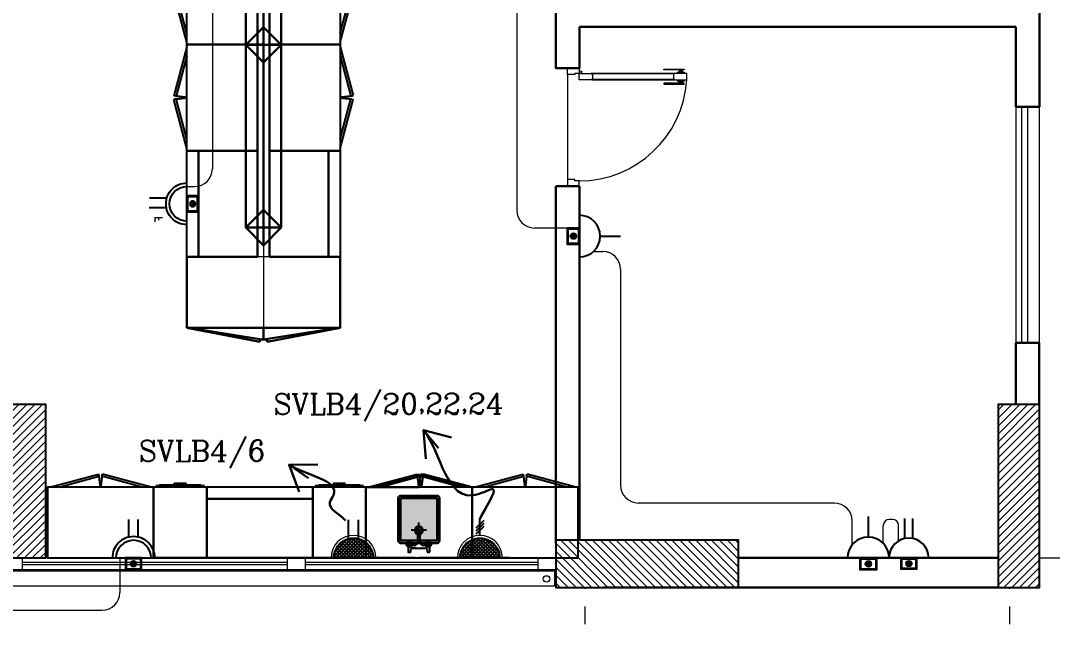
# Model space of a CAD drawing. Extents: x 1315 to 1416, y 473 to 837.
# Drawn here: x 1373.7 to 1382.45, y 577.96 to 583.15 of the extents above; entities that cross this region are included whole.
import ezdxf

# ---------------------------------------------------------------- set-up
doc = ezdxf.new("R2010")
doc.units = 0
doc.header["$MEASUREMENT"] = 0
for name, pattern in [('ACAD_ISO02W100', [15, 12, -3]), ('CENTERX2', [4, 2.5, -0.5, 0.5, -0.5]), ('DASHED', [19.05, 12.7, -6.35]), ('DASHED2', [0.375, 0.25, -0.125])]:
    doc.linetypes.add(name, pattern=pattern)
doc.layers.get('0').update_dxf_attribs({"color": 252, "linetype": 'CONTINUOUS', "lineweight": 30})
for name, color, linetype in [('-FUR', 252, 'CONTINUOUS'), ('E-SOCKETS', 6, 'CONTINUOUS'), ('POWER', 1, 'CONTINUOUS'), ('SAN', 252, 'CONTINUOUS'), ('WIRING', 4, 'CONTINUOUS')]:
    doc.layers.add(name, color=color, linetype=linetype)
for name, color, linetype, lineweight in [('axis', 252, 'CENTERX2', 5), ('Column', 252, 'CONTINUOUS', 25), ('DOOR', 252, 'CONTINUOUS', 9), ('elev', 252, 'CONTINUOUS', 9), ('Elevation', 252, 'CONTINUOUS', 18), ('hatch', 252, 'CONTINUOUS', 9), ('R-SWTS-DET1', 252, 'CONTINUOUS', 5), ('Socket', 3, 'CONTINUOUS', 15), ('Wall', 252, 'CONTINUOUS', 30), ('WINDOW', 252, 'CONTINUOUS', 5), ('WIRRING', 3, 'CONTINUOUS', 5)]:
    doc.layers.add(name, color=color, linetype=linetype, lineweight=lineweight)
doc.styles.add('ARIAL', font='arial.ttf')
doc.styles.add('E80', font='romanc.shx')
doc.dimstyles.new('DIM-100-IN', dxfattribs={"dimtxt": 0.22, "dimasz": 0.1, "dimexe": 0.15, "dimexo": 0.15, "dimgap": 0, "dimtad": 0, "dimrnd": 0.05, "dimzin": 1, "dimdsep": 46, "dimtxsty": 'ARIAL', "dimblk": 'DOT', "dimcen": 0.2, "dimclrd": 256, "dimclre": 256, "dimclrt": 23, "dimadec": 0, "dimazin": 0, "dimtfac": 1, "dimtmove": 2, "dimatfit": 2, "dimldrblk": 'OPEN90', "dimfxl": 0.15, "dimfxlon": 1, "dimtolj": 1, "dimtzin": 0, "dimlwe": -1, "dimarcsym": 0})
pattern_1 = [(45, (1560.84348, 264.27996), (-0.0336759605, 0.0336759605), [])]

# ---------------------------------------------------------------- blocks, each defined once
blk = doc.blocks.new('d8')
at = {"layer": 'DOOR'}
for p, q in [((32.1195, -112.7481), (32.1195, -112.0482)), ((32.1245, -112.0482), (32.1245, -112.7481)), ((32.1711, -112.0482), (32.1711, -112.7481)), ((32.1761, -112.7481), (32.1761, -112.0482)), ((32.1311, -112.9536), (33.02, -112.9536))]:
    blk.add_line(p, q, dxfattribs=at)
for points in [[(32.0916, -112.1372), (32.0836, -112.1372), (32.0836, -111.9649), (32.0916, -111.9649)], [(32.1245, -112.0426), (32.1245, -112.0537), (32.1711, -112.0537), (32.1711, -112.0426), (32.1756, -112.0426), (32.1756, -111.9426), (32.1756, -111.9426), (32.12, -111.9426), (32.12, -112.0426)], [(32.2039, -112.1372), (32.212, -112.1372), (32.212, -111.9649), (32.2039, -111.9649)], [(32.1033, -111.9827), (32.0969, -111.9827), (32.0969, -112.0029), (32.1033, -112.0029)], [(32.1922, -111.9827), (32.1987, -111.9827), (32.1987, -112.0029), (32.1922, -112.0029)], [(32.1245, -112.7536), (32.1245, -112.7425), (32.1711, -112.7425), (32.1711, -112.7536), (32.1756, -112.7536), (32.1756, -112.8536), (32.1756, -112.8536), (32.12, -112.8536), (32.12, -112.7536)], [(32.0756, -112.9536), (32.0756, -112.8536), (32.12, -112.8536), (32.12, -112.8915), (32.1311, -112.8915), (32.1311, -112.9536)], [(33.0756, -112.9536), (33.0756, -112.8536), (33.031, -112.8536), (33.031, -112.8915), (33.0199, -112.8915), (33.02, -112.9536)]]:
    blk.add_lwpolyline(points, close=True, dxfattribs=at)
for points in [[(32.12, -112.0204), (32.1089, -112.0204), (32.1089, -111.9649), (32.12, -111.9649)], [(32.1756, -112.0204), (32.1867, -112.0204), (32.1867, -111.9649), (32.1756, -111.9649)], [(32.1089, -112.01), (32.1033, -112.01), (32.1033, -111.9755), (32.1089, -111.9755)], [(32.1867, -112.01), (32.1922, -112.01), (32.1922, -111.9755), (32.1867, -111.9755)]]:
    blk.add_lwpolyline(points, dxfattribs=at)
for points in [[(32.0916, -111.983, -1), (32.0969, -111.983), (32.0969, -111.983), (32.0969, -112.0026), (32.0969, -112.0026, -1), (32.0916, -112.0026), (32.0916, -112.0026)], [(32.1245, -112.0532), (32.1245, -112.0532, -1), (32.1245, -112.0432)], [(32.1711, -112.0532), (32.1711, -112.0532, 1), (32.1711, -112.0432)], [(32.2039, -111.983, 1), (32.1987, -111.983), (32.1987, -111.983), (32.1987, -112.0026), (32.1987, -112.0026, 1), (32.2039, -112.0026), (32.2039, -112.0026)], [(32.1245, -112.7431), (32.1245, -112.7431, 1), (32.1245, -112.7531)], [(32.1711, -112.7431), (32.1711, -112.7431, -1), (32.1711, -112.7531)]]:
    blk.add_lwpolyline(points, format="xyb", close=True, dxfattribs=at)
blk.add_circle((32.1089, -112.8425), 0.0111, dxfattribs=at)
blk.add_arc((32.1182, -112.8536), 0.9128, 360, 86.39768, dxfattribs=at)
blk = doc.blocks.new('A$C11ED6BD5')
at = {"layer": 'axis', "color": 0, "ltscale": 0.3}
for p, q in [((0, 0.25), (3.2217, 0.25)), ((-3.85, -2.4111), (-3.85, 0)), ((-0.25, -2.4111), (-0.25, 0))]:
    blk.add_line(p, q, dxfattribs=at)
blk = doc.blocks.new('5')
at = {"layer": '-FUR', "linetype": 'ACAD_ISO02W100'}
for p, q in [((41999.7885, -66320.4478), (42000.6885, -66320.4478)), ((41999.8085, -66321.0478), (42000.2221, -66321.1587)), ((41999.8858, -66321.0478), (42000.2273, -66321.1393)), ((42000.5913, -66321.0478), (42000.2498, -66321.1393)), ((42000.6685, -66321.0478), (42000.255, -66321.1587)), ((42000.2273, -66321.1393), (42000.2221, -66321.1587)), ((42000.2498, -66321.1393), (42000.255, -66321.1587))]:
    blk.add_line(p, q, dxfattribs=at)
at = {"layer": '-FUR'}
blk.add_lwpolyline([(41999.7885, -66320.4478), (42000.6885, -66320.4478), (42000.6885, -66321.0478), (41999.7885, -66321.0478)], close=True, dxfattribs=at)
at = {"layer": '-FUR', "linetype": 'ACAD_ISO02W100'}
for centre, start, end in [((42001.7538, -66321.2808), 171.26112, 174.70691), ((41998.7233, -66321.2808), 5.29309, 8.73888)]:
    blk.add_arc(centre, 1.5331, start, end, dxfattribs=at)
blk = doc.blocks.new('ba7es')
at = {"layer": '-FUR', "linetype": 'ACAD_ISO02W100'}
blk.add_line((1323.8895, 576.6578), (1322.9895, 576.6578), dxfattribs=at)
for p, q in [((1323.8895, 577.2578), (1322.9895, 577.2578)), ((1322.9895, 577.2578), (1322.9895, 576.6578)), ((1323.8895, 576.6578), (1323.8895, 577.2578)), ((1322.9895, 576.6578), (1322.9895, 576.7578)), ((1322.9895, 576.7578), (1323.8895, 576.7578))]:
    blk.add_line(p, q)
blk = doc.blocks.new('3')
at = {"layer": '-FUR', "linetype": 'ACAD_ISO02W100'}
blk.add_line((41990.0194, -66320.4802), (41990.4694, -66320.4802), dxfattribs=at)
at = {"layer": '-FUR'}
for p, q in [((41990.0394, -66321.0902), (41990.4494, -66321.0902)), ((41990.0694, -66321.0952), (41990.4194, -66321.0952))]:
    blk.add_line(p, q, dxfattribs=at)
blk.add_lwpolyline([(41990.0194, -66321.0802), (41990.4694, -66321.0802), (41990.4694, -66320.4802), (41990.0194, -66320.4802)], close=True, dxfattribs=at)
at = {"layer": '-FUR', "color": 1}
blk.add_lwpolyline([(41990.1944, -66321.1102), (41990.2944, -66321.1102), (41990.2944, -66321.1002), (41990.1944, -66321.1002)], close=True, dxfattribs=at)
blk = doc.blocks.new('YY5Y5')
at = {"layer": 'SAN', "color": 1}
for p, q in [((435.73, 542.41), (434.2, 542.41)), ((435.73, 540.55), (435.73, 542.41)), ((447.16, 542.41), (447.16, 540.55)), ((448.69, 542.41), (447.16, 542.41)), ((434.16, 537.56), (433.7, 538.02)), ((434.16, 536.15), (433.7, 535.69)), ((433.83, 542.04), (433.83, 538.56)), ((435.58, 537.56), (436.04, 538.02)), ((435.58, 536.15), (436.04, 535.69)), ((436.72, 537.65), (438.25, 537.65)), ((446.18, 539.55), (436.73, 539.55)), ((440.5, 535.4), (440.5, 528.74)), ((442.4, 528.74), (442.4, 535.4)), ((443.04, 539.55), (446.16, 539.55)), ((444.65, 537.65), (446.18, 537.65)), ((447.32, 537.56), (446.86, 538.02)), ((447.32, 536.15), (446.86, 535.69)), ((448.74, 537.56), (449.2, 538.02)), ((448.74, 536.15), (449.2, 535.69)), ((449.07, 538.56), (449.07, 542.04)), ((440.87, 528.36), (442.03, 528.36))]:
    blk.add_line(p, q, dxfattribs=at)
at = {"layer": 'SAN', "color": 1, "linetype": 'Continuous'}
blk.add_line((439.23, 539.55), (439.86, 539.55), dxfattribs=at)
at = {"layer": 'SAN', "color": 2, "linetype": 'DASHED'}
for points in [[(441.45, 532.42), (441.45, 521.63)], [(436.06, 527.03), (446.84, 527.03)]]:
    blk.add_lwpolyline(points, dxfattribs=at)
at = {"layer": 'SAN', "color": 1}
for centre, radius in [((434.87, 536.85), 2), ((434.87, 536.85), 1), ((434.87, 536.85), 0.8), ((448.03, 536.85), 2), ((448.03, 536.85), 1), ((448.03, 536.85), 0.8)]:
    blk.add_circle(centre, radius, dxfattribs=at)
for centre, radius, start, end in [((434.2, 542.04), 0.375, 90, 180), ((448.69, 542.04), 0.375, 0, 90), ((436.73, 540.55), 1, 180, 270), ((438.25, 535.4), 2.25, 0, 90), ((444.65, 535.4), 2.25, 90, 180), ((446.16, 540.55), 1, 270, 0), ((441.45, 527.03), 2.86, 109.43194, 70.56806), ((441.45, 527.03), 2.08, 117.27647, 62.72353), ((440.87, 528.74), 0.375, 180, 270), ((442.03, 528.74), 0.375, 270, 360)]:
    blk.add_arc(centre, radius, start, end, dxfattribs=at)
blk = doc.blocks.new('fd')
at = {"layer": '-FUR'}
h = blk.add_hatch(color=254, dxfattribs=at)
h.paths.add_polyline_path([(1322.6636, 576.6994), (1322.3536, 576.6994), (1322.3536, 577.0594), (1322.6636, 577.0594)], flags=16)
edge = h.paths.add_edge_path()
edge.add_line((1322.6636, 576.6794), (1322.3536, 576.6794))
edge.add_arc((1322.3536, 576.6994), 0.02, 180, 270, ccw=False)
edge.add_line((1322.3336, 576.6994), (1322.3336, 577.0594))
edge.add_arc((1322.3536, 577.0594), 0.02, 90, 180, ccw=False)
edge.add_line((1322.3536, 577.0794), (1322.6636, 577.0794))
edge.add_arc((1322.6636, 577.0594), 0.02, 0, 90, ccw=False)
edge.add_line((1322.6836, 577.0594), (1322.6836, 576.6994))
edge.add_arc((1322.6636, 576.6994), 0.02, -90, 0, ccw=False)
blk.add_hatch(color=253, dxfattribs=at).paths.add_polyline_path([(1322.6636, 577.0594), (1322.6636, 576.6994), (1322.3536, 576.6994), (1322.3536, 577.0594)])
h = blk.add_hatch(color=251, dxfattribs=at)
h.paths.add_polyline_path([(1322.6337, 577.0294), (1322.6636, 577.0594), (1322.6636, 576.6994), (1322.6336, 576.7294)])
h.paths.add_polyline_path([(1322.6336, 576.7294), (1322.6636, 576.6994), (1322.3536, 576.6994), (1322.3836, 576.7294)])
h = blk.add_hatch(color=252, dxfattribs=at)
h.paths.add_polyline_path([(1322.3836, 577.0294), (1322.3536, 577.0594), (1322.6636, 577.0594), (1322.6337, 577.0294)])
h.paths.add_polyline_path([(1322.3836, 576.7294), (1322.3536, 576.6994), (1322.3536, 577.0594), (1322.3836, 577.0294)])
for p, q in [((1322.4784, 577.2056), (1322.0597, 577.2056)), ((1322.4784, 577.2056), (1322.9597, 577.2056)), ((1322.0597, 576.6056), (1322.5097, 576.6056)), ((1322.9597, 576.6056), (1322.5097, 576.6056))]:
    blk.add_line(p, q, dxfattribs=at)
at = {"layer": '-FUR', "linetype": 'ACAD_ISO02W100'}
for p, q in [((1322.0597, 577.2056), (1322.5097, 577.2056)), ((1322.9597, 577.2056), (1322.5097, 577.2056)), ((1322.0997, 576.6056), (1322.5133, 576.4948)), ((1322.177, 576.6056), (1322.5185, 576.5141)), ((1322.8824, 576.6056), (1322.541, 576.5141)), ((1322.9597, 576.6056), (1322.5462, 576.4948)), ((1322.5185, 576.5141), (1322.5133, 576.4948)), ((1322.541, 576.5141), (1322.5462, 576.4948))]:
    blk.add_line(p, q, dxfattribs=at)
for centre, start, end in [((1324.045, 576.3727), 171.26112, 174.70691), ((1321.0144, 576.3727), 5.29309, 8.73888)]:
    blk.add_arc(centre, 1.5331, start, end, dxfattribs=at)
for p, q in [((1322.0597, 577.2056), (1322.0597, 576.6056)), ((1322.9597, 577.2056), (1322.9597, 576.6056))]:
    blk.add_line(p, q)
blk.add_lwpolyline([(1322.6636, 576.6794), (1322.3536, 576.6794, -0.414214), (1322.3336, 576.6994), (1322.3336, 577.0594, -0.414214), (1322.3536, 577.0794), (1322.6636, 577.0794, -0.414214), (1322.6836, 577.0594), (1322.6836, 576.6994, -0.414214)], format="xyb", close=True)
blk.add_lwpolyline([(1322.6636, 576.6794), (1322.3536, 576.6794, -0.414214), (1322.3336, 576.6994), (1322.3336, 577.0594, -0.414214), (1322.3536, 577.0794), (1322.6636, 577.0794, -0.414214), (1322.6836, 577.0594), (1322.6836, 576.6994, -0.414214)], format="xyb", close=True)
blk.add_lwpolyline([(1322.6636, 576.6994), (1322.3536, 576.6994), (1322.3536, 577.0594), (1322.6636, 577.0594)], close=True)
at = {"extrusion": (0, 0, -1), "xscale": 0.0121000000000322, "yscale": 0.0121000000000322, "zscale": -0.0121}
blk.add_blockref('YY5Y5', (-1327.8502, 570.5947), dxfattribs=at)
blk = doc.blocks.new('juy')
blk.add_line((1322.9597, 577.2056), (1322.9597, 576.6056))
blk.add_blockref('fd', (0, 0))
blk = doc.blocks.new('LAB 2')
h = blk.add_hatch(color=251)
h.set_gradient(color1=(255, 191, 127), color2=(255, 181, 107), one_color=1, tint=0.71)
h.paths.add_polyline_path([(1000.0421, 445.0029), (999.7321, 445.0029), (999.7321, 444.6429), (1000.0421, 444.6429)], flags=0)
edge = h.paths.add_edge_path(flags=17)
edge.add_line((1000.0421, 445.0229), (999.7321, 445.0229))
edge.add_arc((999.7321, 445.0029), 0.02, 90, 180)
edge.add_line((999.7121, 445.0029), (999.7121, 444.6429))
edge.add_arc((999.7321, 444.6429), 0.02, 180, 270)
edge.add_line((999.7321, 444.6229), (1000.0421, 444.6229))
edge.add_arc((1000.0421, 444.6429), 0.02, 270, 360)
edge.add_line((1000.0621, 444.6429), (1000.0621, 445.0029))
edge.add_arc((1000.0421, 445.0029), 0.02, 360, 450)
edge = h.paths.add_edge_path(flags=0)
edge.add_line((999.8756, 444.7099), (999.8756, 444.6293))
edge = h.paths.add_edge_path(flags=0)
edge.add_line((999.8987, 444.6293), (999.8987, 444.7099))
edge = h.paths.add_edge_path(flags=0)
edge.add_line((999.8871, 444.6653), (999.8871, 444.7959))
edge = h.paths.add_edge_path(flags=0)
edge.add_line((999.9524, 444.7306), (999.8219, 444.7306))
edge = h.paths.add_edge_path(flags=0)
edge.add_arc((999.8871, 444.7306), 0.0346, -70.56806, 250.56806, ccw=False)
edge = h.paths.add_edge_path(flags=0)
edge.add_arc((999.8871, 444.7306), 0.0251, -62.72353, 242.72353, ccw=False)
edge = h.paths.add_edge_path(flags=0)
edge.add_arc((999.8802, 444.7099), 0.00454, 90, 180, ccw=False)
edge = h.paths.add_edge_path(flags=0)
edge.add_arc((999.8941, 444.7099), 0.00454, 0, 90, ccw=False)
edge = h.paths.add_edge_path(flags=0)
edge.add_line((999.8941, 444.7145), (999.8802, 444.7145))
edge = h.paths.add_edge_path(flags=16)
edge.add_arc((999.8075, 444.6117), 0.0121, 0, 360, ccw=False)
edge = h.paths.add_edge_path(flags=16)
edge.add_line((999.9582, 444.6203), (999.9527, 444.6258))
edge = h.paths.add_edge_path(flags=16)
edge.add_line((999.9753, 444.6203), (999.9809, 444.6258))
edge = h.paths.add_edge_path(flags=16)
edge.add_line((999.799, 444.6203), (999.7934, 444.6258))
edge = h.paths.add_edge_path(flags=16)
edge.add_line((999.8161, 444.6203), (999.8216, 444.6258))
h = blk.add_hatch(color=251)
h.set_gradient(color1=(255, 191, 127), color2=(255, 181, 107), one_color=1, tint=0.71)
edge = h.paths.add_edge_path(flags=17)
edge.add_line((1000.0421, 445.0229), (999.7321, 445.0229))
edge.add_arc((999.7321, 445.0029), 0.02, 90, 180)
edge.add_line((999.7121, 445.0029), (999.7121, 444.6429))
edge.add_arc((999.7321, 444.6429), 0.02, 180, 270)
edge.add_line((999.7321, 444.6229), (1000.0421, 444.6229))
edge.add_arc((1000.0421, 444.6429), 0.02, 270, 360)
edge.add_line((1000.0621, 444.6429), (1000.0621, 445.0029))
edge.add_arc((1000.0421, 445.0029), 0.02, 360, 450)
h.paths.add_polyline_path([(1000.0421, 445.0029), (999.7321, 445.0029), (999.7321, 444.6429), (1000.0421, 444.6429)], flags=0)
edge = h.paths.add_edge_path(flags=0)
edge.add_line((999.8756, 444.7099), (999.8756, 444.6293))
edge = h.paths.add_edge_path(flags=0)
edge.add_line((999.8987, 444.6293), (999.8987, 444.7099))
edge = h.paths.add_edge_path(flags=0)
edge.add_line((999.8871, 444.6653), (999.8871, 444.7959))
edge = h.paths.add_edge_path(flags=0)
edge.add_line((999.9524, 444.7306), (999.8219, 444.7306))
edge = h.paths.add_edge_path(flags=0)
edge.add_arc((999.8871, 444.7306), 0.0346, -70.56806, 250.56806, ccw=False)
edge = h.paths.add_edge_path(flags=0)
edge.add_arc((999.8871, 444.7306), 0.0251, -62.72353, 242.72353, ccw=False)
edge = h.paths.add_edge_path(flags=0)
edge.add_arc((999.8802, 444.7099), 0.00454, 90, 180, ccw=False)
edge = h.paths.add_edge_path(flags=0)
edge.add_arc((999.8941, 444.7099), 0.00454, 0, 90, ccw=False)
edge = h.paths.add_edge_path(flags=0)
edge.add_line((999.8941, 444.7145), (999.8802, 444.7145))
edge = h.paths.add_edge_path(flags=16)
edge.add_arc((999.8075, 444.6117), 0.0121, 0, 360, ccw=False)
edge = h.paths.add_edge_path(flags=16)
edge.add_line((999.9582, 444.6203), (999.9527, 444.6258))
edge = h.paths.add_edge_path(flags=16)
edge.add_line((999.9753, 444.6203), (999.9809, 444.6258))
edge = h.paths.add_edge_path(flags=16)
edge.add_line((999.799, 444.6203), (999.7934, 444.6258))
edge = h.paths.add_edge_path(flags=16)
edge.add_line((999.8161, 444.6203), (999.8216, 444.6258))
h = blk.add_hatch(color=251)
h.set_gradient(color1=(255, 191, 127), color2=(255, 181, 107), one_color=1, tint=0.71)
edge = h.paths.add_edge_path(flags=16)
edge.add_line((1000.0421, 445.0229), (999.7321, 445.0229))
edge.add_arc((999.7321, 445.0029), 0.02, 90, 180)
edge.add_line((999.7121, 445.0029), (999.7121, 444.6429))
edge.add_arc((999.7321, 444.6429), 0.02, 180, 270)
edge.add_line((999.7321, 444.6229), (1000.0421, 444.6229))
edge.add_arc((1000.0421, 444.6429), 0.02, 270, 360)
edge.add_line((1000.0621, 444.6429), (1000.0621, 445.0029))
edge.add_arc((1000.0421, 445.0029), 0.02, 360, 450)
edge = h.paths.add_edge_path()
edge.add_arc((999.8075, 444.6117), 0.0242, 0, 360, ccw=False)
edge = h.paths.add_edge_path(flags=16)
edge.add_arc((999.8075, 444.6117), 0.0121, 0, 360, ccw=False)
edge = h.paths.add_edge_path(flags=16)
edge.add_arc((999.8075, 444.6117), 0.00968, 0, 360, ccw=False)
edge = h.paths.add_edge_path(flags=16)
edge.add_line((999.799, 444.6203), (999.7934, 444.6258))
edge = h.paths.add_edge_path(flags=16)
edge.add_line((999.799, 444.6032), (999.7934, 444.5976))
edge = h.paths.add_edge_path(flags=16)
edge.add_line((999.8161, 444.6203), (999.8216, 444.6258))
edge = h.paths.add_edge_path(flags=16)
edge.add_line((999.8161, 444.6032), (999.8216, 444.5976))
h = blk.add_hatch(color=251)
h.set_gradient(color1=(255, 191, 127), color2=(255, 181, 107), one_color=1, tint=0.71)
edge = h.paths.add_edge_path(flags=16)
edge.add_line((1000.0421, 445.0229), (999.7321, 445.0229))
edge.add_arc((999.7321, 445.0029), 0.02, 90, 180)
edge.add_line((999.7121, 445.0029), (999.7121, 444.6429))
edge.add_arc((999.7321, 444.6429), 0.02, 180, 270)
edge.add_line((999.7321, 444.6229), (1000.0421, 444.6229))
edge.add_arc((1000.0421, 444.6429), 0.02, 270, 360)
edge.add_line((1000.0621, 444.6429), (1000.0621, 445.0029))
edge.add_arc((1000.0421, 445.0029), 0.02, 360, 450)
edge = h.paths.add_edge_path()
edge.add_arc((999.9668, 444.6117), 0.0242, 0, 360, ccw=False)
edge = h.paths.add_edge_path(flags=16)
edge.add_arc((999.9668, 444.6117), 0.0121, 0, 360, ccw=False)
edge = h.paths.add_edge_path(flags=16)
edge.add_arc((999.9668, 444.6117), 0.00968, 0, 360, ccw=False)
edge = h.paths.add_edge_path(flags=16)
edge.add_line((999.9582, 444.6203), (999.9527, 444.6258))
edge = h.paths.add_edge_path(flags=16)
edge.add_line((999.9582, 444.6032), (999.9527, 444.5976))
edge = h.paths.add_edge_path(flags=16)
edge.add_line((999.9753, 444.6203), (999.9809, 444.6258))
edge = h.paths.add_edge_path(flags=16)
edge.add_line((999.9753, 444.6032), (999.9809, 444.5976))
h = blk.add_hatch(color=251)
h.set_gradient(color1=(255, 191, 127), color2=(255, 181, 107), one_color=1, tint=0.71)
edge = h.paths.add_edge_path(flags=16)
edge.add_line((1000.0421, 445.0229), (999.7321, 445.0229))
edge.add_arc((999.7321, 445.0029), 0.02, 90, 180)
edge.add_line((999.7121, 445.0029), (999.7121, 444.6429))
edge.add_arc((999.7321, 444.6429), 0.02, 180, 270)
edge.add_line((999.7321, 444.6229), (1000.0421, 444.6229))
edge.add_arc((1000.0421, 444.6429), 0.02, 270, 360)
edge.add_line((1000.0621, 444.6429), (1000.0621, 445.0029))
edge.add_arc((1000.0421, 445.0029), 0.02, 360, 450)
edge = h.paths.add_edge_path(flags=0)
edge.add_line((999.8756, 444.7099), (999.8756, 444.6293))
edge = h.paths.add_edge_path()
edge.add_arc((999.8484, 444.6293), 0.0272, 270, 360, ccw=False)
h = blk.add_hatch(color=251)
h.set_gradient(color1=(255, 191, 127), color2=(255, 181, 107), one_color=1, tint=0.71)
edge = h.paths.add_edge_path(flags=16)
edge.add_line((1000.0421, 445.0229), (999.7321, 445.0229))
edge.add_arc((999.7321, 445.0029), 0.02, 90, 180)
edge.add_line((999.7121, 445.0029), (999.7121, 444.6429))
edge.add_arc((999.7321, 444.6429), 0.02, 180, 270)
edge.add_line((999.7321, 444.6229), (1000.0421, 444.6229))
edge.add_arc((1000.0421, 444.6429), 0.02, 270, 360)
edge.add_line((1000.0621, 444.6429), (1000.0621, 445.0029))
edge.add_arc((1000.0421, 445.0029), 0.02, 360, 450)
edge = h.paths.add_edge_path(flags=0)
edge.add_line((999.8987, 444.6293), (999.8987, 444.7099))
edge = h.paths.add_edge_path()
edge.add_arc((999.9259, 444.6293), 0.0272, 180, 270, ccw=False)
h = blk.add_hatch(color=251)
h.set_gradient(color1=(255, 191, 127), color2=(255, 181, 107), one_color=1, tint=0.71)
edge = h.paths.add_edge_path(flags=16)
edge.add_line((1000.0421, 445.0229), (999.7321, 445.0229))
edge.add_arc((999.7321, 445.0029), 0.02, 90, 180)
edge.add_line((999.7121, 445.0029), (999.7121, 444.6429))
edge.add_arc((999.7321, 444.6429), 0.02, 180, 270)
edge.add_line((999.7321, 444.6229), (1000.0421, 444.6229))
edge.add_arc((1000.0421, 444.6429), 0.02, 270, 360)
edge.add_line((1000.0621, 444.6429), (1000.0621, 445.0029))
edge.add_arc((1000.0421, 445.0029), 0.02, 360, 450)
h.paths.add_polyline_path([(1000.0421, 445.0029), (999.7321, 445.0029), (999.7321, 444.6429), (1000.0421, 444.6429)], flags=0)
edge = h.paths.add_edge_path(flags=17)
edge.add_line((1000.0421, 445.0229), (999.7321, 445.0229))
edge.add_arc((999.7321, 445.0029), 0.02, 90, 180)
edge.add_line((999.7121, 445.0029), (999.7121, 444.6429))
edge.add_arc((999.7321, 444.6429), 0.02, 180, 270)
edge.add_line((999.7321, 444.6229), (1000.0421, 444.6229))
edge.add_arc((1000.0421, 444.6429), 0.02, 270, 360)
edge.add_line((1000.0621, 444.6429), (1000.0621, 445.0029))
edge.add_arc((1000.0421, 445.0029), 0.02, 360, 450)
edge = h.paths.add_edge_path(flags=0)
edge.add_line((999.8756, 444.7099), (999.8756, 444.6293))
edge = h.paths.add_edge_path(flags=0)
edge.add_line((999.8987, 444.6293), (999.8987, 444.7099))
edge = h.paths.add_edge_path(flags=0)
edge.add_line((999.8871, 444.6653), (999.8871, 444.7959))
edge = h.paths.add_edge_path(flags=0)
edge.add_line((999.9524, 444.7306), (999.8219, 444.7306))
edge = h.paths.add_edge_path(flags=0)
edge.add_arc((999.8871, 444.7306), 0.0346, -70.56806, 250.56806, ccw=False)
edge = h.paths.add_edge_path(flags=0)
edge.add_arc((999.8871, 444.7306), 0.0251, -62.72353, 242.72353, ccw=False)
edge = h.paths.add_edge_path(flags=0)
edge.add_arc((999.8802, 444.7099), 0.00454, 90, 180, ccw=False)
edge = h.paths.add_edge_path(flags=0)
edge.add_arc((999.8941, 444.7099), 0.00454, 0, 90, ccw=False)
edge = h.paths.add_edge_path(flags=0)
edge.add_line((999.8941, 444.7145), (999.8802, 444.7145))
edge = h.paths.add_edge_path(flags=16)
edge.add_arc((999.9668, 444.6117), 0.0121, 0, 360, ccw=False)
edge = h.paths.add_edge_path(flags=16)
edge.add_arc((999.8075, 444.6117), 0.0121, 0, 360, ccw=False)
edge = h.paths.add_edge_path(flags=16)
edge.add_line((999.9582, 444.6203), (999.9527, 444.6258))
edge = h.paths.add_edge_path(flags=16)
edge.add_line((999.9753, 444.6203), (999.9809, 444.6258))
edge = h.paths.add_edge_path(flags=16)
edge.add_line((999.799, 444.6203), (999.7934, 444.6258))
edge = h.paths.add_edge_path(flags=16)
edge.add_line((999.8161, 444.6203), (999.8216, 444.6258))
at = {"color": 251}
for p, q in [((998.5199, 447.3952), (998.5199, 451.9968)), ((998.6199, 451.9968), (998.6199, 447.3948)), ((998.4196, 449.845), (998.4214, 448.8468)), ((998.5696, 448.995), (998.5696, 449.845)), ((998.7196, 448.845), (998.7196, 449.845)), ((998.4196, 448.845), (998.5696, 448.995)), ((998.5696, 448.845), (998.5696, 448.995)), ((998.5696, 448.995), (998.7196, 448.845)), ((998.4196, 448.845), (998.7196, 448.845)), ((998.5696, 448.695), (998.4196, 448.845)), ((998.7196, 448.845), (998.4196, 448.845)), ((998.4196, 448.845), (998.4196, 447.295)), ((998.5199, 448.8468), (998.5699, 448.8468)), ((998.5696, 448.845), (998.5696, 448.695)), ((998.5696, 448.695), (998.7196, 448.845)), ((998.5696, 448.845), (998.5696, 447.145)), ((998.7196, 447.295), (998.7196, 448.845)), ((998.5696, 447.445), (998.5696, 448.295)), ((998.4196, 447.295), (998.5696, 447.445)), ((998.5696, 447.295), (998.5696, 447.445)), ((998.5696, 447.445), (998.7196, 447.295)), ((998.4196, 447.295), (998.7196, 447.295)), ((998.5696, 447.145), (998.4196, 447.295)), ((998.7196, 447.295), (998.4196, 447.295)), ((998.5696, 447.295), (998.5696, 447.145)), ((998.5696, 447.145), (998.7196, 447.295)), ((997.9199, 446.4468), (997.9199, 447.0468)), ((999.2199, 447.0468), (999.2199, 446.4468)), ((999.2199, 446.4468), (997.9199, 446.4468)), ((997.9199, 446.4468), (998.5399, 446.3268)), ((997.9199, 446.4468), (997.9399, 446.4468)), ((997.9399, 446.4468), (998.5549, 446.3468)), ((999.2199, 446.4468), (998.5699, 446.4468)), ((998.5699, 446.4468), (998.5699, 446.3468)), ((999.1999, 446.4468), (998.5699, 446.3468)), ((999.2199, 446.4468), (998.5999, 446.3268)), ((999.2199, 446.4468), (999.1999, 446.4468)), ((998.5699, 446.3468), (998.5399, 446.3468)), ((998.5399, 446.3468), (998.5399, 446.3268)), ((998.5699, 446.3468), (998.5999, 446.3468)), ((998.5999, 446.3468), (998.5999, 446.3268))]:
    blk.add_line(p, q, dxfattribs=at)
at = {"layer": 'elev', "color": 251, "linetype": 'Continuous'}
for p, q in [((998.5699, 451.9968), (998.5699, 446.3787)), ((999.1299, 447.0468), (998.0099, 447.0468))]:
    blk.add_line(p, q, dxfattribs=at)
at = {"color": 251}
for p, rotation in [((421.2621, 1770.9363), 270), ((1575.8777, -875.9427), 90)]:
    blk.add_blockref('ba7es', p, dxfattribs=dict(at, rotation=rotation))
at = {"color": 251, "xscale": -1, "rotation": 180}
for name, p in [('juy', (-322.6215, 1021.7024)), ('ba7es', (-324.9013, 1021.7546))]:
    blk.add_blockref(name, p, dxfattribs=at)
at = {"layer": 'Wall', "color": 251, "lineweight": 20}
for name, p, rotation in [('5', (67318.9677, 42449.5353), 270), ('5', (-65321.828, -41550.9417), 90), ('5', (67318.9677, 42448.6353), 270), ('5', (-65321.828, -41551.8417), 90), ('3', (42988.1076, -65875.9834), 180), ('3', (42989.4576, -65875.9834), 180)]:
    blk.add_blockref(name, p, dxfattribs=dict(at, rotation=rotation))
at = {"layer": 'Wall', "color": 251, "lineweight": 20, "xscale": -1, "rotation": 180}
for p in [(-41003.0503, -65875.9511), (-41000.3503, -65875.9511), (-40999.4503, -65875.9511)]:
    blk.add_blockref('5', p, dxfattribs=at)
blk = doc.blocks.new('220v outlet')
at = {"layer": 'E-SOCKETS'}
blk.add_hatch(color=2, dxfattribs=at).paths.add_polyline_path([(100.561, -42.975, 1), (100.464, -42.975, 1)])
at = {"layer": 'E-SOCKETS', "color": 2}
for p, q in [((100.512, -42.52), (100.512, -42.175)), ((100.866, -42.874), (100.159, -42.874)), ((100.866, -42.874), (100.159, -42.874))]:
    blk.add_line(p, q, dxfattribs=at)
for points in [[(100.374, -42.874), (100.651, -42.874), (100.651, -43.077), (100.374, -43.077)], [(100.387, -42.887), (100.638, -42.887), (100.638, -43.063), (100.387, -43.063)]]:
    blk.add_lwpolyline(points, close=True, dxfattribs=at)
blk.add_circle((100.512, -42.975), 0.0484, dxfattribs=at)
blk.add_arc((100.512, -42.874), 0.353, 0, 180, dxfattribs=at)
blk = doc.blocks.new('DOUBLEX POWER SOCKET')
at = {"layer": 'POWER', "ltscale": 0.05}
h = blk.add_hatch(dxfattribs=at)
h.set_pattern_fill('ANSI37', color=213, scale=0.000177778, angle=-90, style=0)
h.set_pattern_definition([(135, (-134.804893, -140.661473), (0.0117851071, 0.0117851071), []), (45, (-134.804893, -140.661473), (0.0117851071, -0.0117851071), [])])
edge = h.paths.add_edge_path()
edge.add_line((112.7598, -131.9321), (112.4931, -131.9321))
edge.add_ellipse((112.6264, -131.9321), major_axis=(0.1333, 0), ratio=1, start_angle=0.00923, end_angle=180.00923, ccw=False)
at = {"color": 7}
blk.add_arc((112.6264, -131.9321), 0.1515, 0, 180, dxfattribs=at)
at = {"layer": 'POWER', "color": 6}
for p, q in [((112.5918, -131.8033), (112.5918, -131.6747)), ((112.6611, -131.8033), (112.6611, -131.6747)), ((112.8264, -131.9321), (112.4264, -131.9321))]:
    blk.add_line(p, q, dxfattribs=at)
at = {"layer": 'POWER', "color": 6, "extrusion": (0, 0, -1)}
blk.add_ellipse((112.6264, -131.9321), major_axis=(0.1333, 0), ratio=1, start_param=3.141431, end_param=6.283024, dxfattribs=at)
blk = doc.blocks.new('DOPLEX SOCKET WP')
at = {"layer": 'E-SOCKETS'}
blk.add_hatch(color=2, dxfattribs=at).paths.add_polyline_path([(48.2533, -124.2906, -1), (48.301, -124.2906, -1)])
at = {"layer": 'E-SOCKETS', "color": 2}
for p, q in [((48.2373, -124.0647), (48.2373, -123.9156)), ((48.3173, -124.0647), (48.3173, -123.9156)), ((48.0968, -124.2406), (48.4575, -124.2406)), ((48.1027, -124.2406), (48.4515, -124.2406))]:
    blk.add_line(p, q, dxfattribs=at)
for points in [[(48.3454, -124.2406), (48.2089, -124.2406), (48.2089, -124.3406), (48.3454, -124.3406)], [(48.3388, -124.2471), (48.2154, -124.2471), (48.2154, -124.3341), (48.3388, -124.3341)]]:
    blk.add_lwpolyline(points, close=True, dxfattribs=at)
blk.add_circle((48.2771, -124.2906), 0.0239, dxfattribs=at)
at = {"layer": 'E-SOCKETS', "color": 7, "linetype": 'DASHED'}
blk.add_arc((48.2771, -124.2406), 0.1804, 0, 180, dxfattribs=at)
at = {"layer": 'E-SOCKETS', "color": 2}
blk.add_arc((48.2771, -124.2406), 0.1491, 0, 180, dxfattribs=at)
blk = doc.blocks.new('INDUSTRIAL SOCKET 3PH')
at = {"layer": 'POWER', "ltscale": 0.05}
h = blk.add_hatch(dxfattribs=at)
h.set_pattern_fill('ANSI37', color=213, scale=0.00022374, style=0)
h.set_pattern_definition([(225, (63.929094, -429.509574), (-0.0148320304, 0.0148320304), []), (135, (63.929094, -429.509574), (0.0148320304, 0.0148320304), [])])
edge = h.paths.add_edge_path()
edge.add_line((52.9429, -117.9395), (52.9429, -118.2751))
edge.add_ellipse((52.9429, -118.1073), major_axis=(0, 0.1678), ratio=1, start_angle=0.00923, end_angle=180.00923, ccw=False)
at = {"color": 7}
blk.add_arc((52.9429, -118.1073), 0.1907, 90, 270, dxfattribs=at)
at = {"layer": 'POWER', "color": 6}
for p, q in [((52.9429, -117.8556), (52.9429, -118.359)), ((52.6876, -118.1383), (52.6233, -118.0719)), ((52.7131, -118.1384), (52.6488, -118.072)), ((52.7386, -118.1384), (52.6743, -118.0721)), ((52.7521, -118.1073), (52.6136, -118.107))]:
    blk.add_line(p, q, dxfattribs=at)
at = {"layer": 'POWER', "color": 6, "extrusion": (0, 0, -1)}
blk.add_ellipse((52.9429, -118.1073), major_axis=(0, 0.1678), ratio=1, start_param=3.141431, end_param=6.283024, dxfattribs=at)
blk = doc.blocks.new('_Dot')
at = {"color": 0, "linetype": 'ByBlock', "lineweight": -2}
blk.add_line((-0.5, 0), (-1, 0), dxfattribs=at)
at = {"color": 0, "linetype": 'ByBlock', "const_width": 0.5}
blk.add_lwpolyline([(-0.25, 0, 1), (0.25, 0, 1)], format="xyb", close=True, dxfattribs=at)
blk = doc.blocks.new('DOUBLEX SOCKET FLOOR MOUNTED')
at = {"layer": 'E-SOCKETS'}
blk.add_hatch(color=2, dxfattribs=at).paths.add_polyline_path([(-93.2312, -55.9052, 1), (-93.278, -55.9052, 1)])
at = {"layer": 'E-SOCKETS', "color": 2}
for p, q in [((-93.3011, -55.6865), (-93.3011, -55.5404)), ((-93.2194, -55.6838), (-93.2194, -55.5377)), ((-93.0778, -55.8562), (-93.4313, -55.8562))]:
    blk.add_line(p, q, dxfattribs=at)
for points in [[(-93.3214, -55.8562), (-93.1877, -55.8562), (-93.1877, -55.9542), (-93.3214, -55.9542)], [(-93.315, -55.8626), (-93.1941, -55.8626), (-93.1941, -55.9478), (-93.315, -55.9478)]]:
    blk.add_lwpolyline(points, close=True, dxfattribs=at)
blk.add_circle((-93.2546, -55.9052), 0.0234, dxfattribs=at)
at = {"layer": 'E-SOCKETS', "color": 7, "linetype": 'DASHED'}
blk.add_arc((-93.2546, -55.8562), 0.1767, 0, 180, dxfattribs=at)
at = {"layer": 'E-SOCKETS', "color": 2}
blk.add_arc((-93.2546, -55.8562), 0.1461, 0, 180, dxfattribs=at)
at = {"layer": 'WIRING', "color": 1, "extrusion": (5.9614e-05, -0.021173, 0.999776), "style": 'E80'}
blk.add_text('F', height=0.063, dxfattribs=at).set_placement((-93.3047, -55.3736, 1.1727))
blk = doc.blocks.new('A$C14C34A6D')
at = {"layer": 'E-SOCKETS'}
blk.add_hatch(color=2, dxfattribs=at).paths.add_polyline_path([(0.047, -0.097, 1), (-0.047, -0.097, 1)])
at = {"layer": 'E-SOCKETS', "color": 2}
for p, q in [((-0.07, 0.333), (-0.07, 0.672)), ((0.07, 0.333), (0.07, 0.672)), ((0.34, 0), (-0.34, 0)), ((0.34, 0), (-0.34, 0))]:
    blk.add_line(p, q, dxfattribs=at)
for points in [[(-0.133, 0), (0.133, 0), (0.133, -0.195), (-0.133, -0.195)], [(-0.12, -0.013), (0.12, -0.013), (0.12, -0.182), (-0.12, -0.182)]]:
    blk.add_lwpolyline(points, close=True, dxfattribs=at)
blk.add_circle((0, -0.097), 0.0465, dxfattribs=at)
blk.add_arc((0, 0), 0.34, 0, 180, dxfattribs=at)

msp = doc.modelspace()

# ---------------------------------------------------------------- hatches: boundary and pattern name
at = {"layer": 'hatch'}
h = msp.add_hatch(dxfattribs=at)
h.set_pattern_fill('ANSI31', color=256, scale=0.015, style=0)
h.set_pattern_definition(pattern_1)
h.paths.add_polyline_path([(1373.4613, 578.602), (1373.9113, 578.602), (1373.9113, 579.902), (1373.4613, 579.902)])
h = msp.add_hatch(dxfattribs=at)
h.set_pattern_fill('ANSI31', color=256, scale=0.015, style=0)
h.set_pattern_definition(pattern_1)
h.paths.add_polyline_path([(1381.9863, 578.352), (1382.3363, 578.352), (1382.3363, 579.902), (1381.9863, 579.902)])
h = msp.add_hatch(dxfattribs=at)
h.set_pattern_fill('ANSI31', color=256, scale=0.015, angle=-90, style=0)
h.set_pattern_definition([(315, (1064.164256, 396.144865), (0.0336759605, 0.0336759605), [])])
h.paths.add_polyline_path([(1378.2363, 578.752), (1378.2363, 578.352), (1379.7863, 578.352), (1379.7863, 578.752)])

# ---------------------------------------------------------------- linework, layer by layer
at = {"layer": 'Column'}
for points in [[(1373.4613, 578.602), (1373.9113, 578.602), (1373.9113, 579.902), (1373.4613, 579.902)], [(1381.9863, 578.352), (1382.3363, 578.352), (1382.3363, 579.902), (1381.9863, 579.902)], [(1378.2363, 578.752), (1378.2363, 578.352), (1379.7863, 578.352), (1379.7863, 578.752)]]:
    msp.add_lwpolyline(points, close=True, dxfattribs=at)
at = {"layer": 'elev', "linetype": 'Continuous'}
for points in [[(1373.5613, 578.602), (1373.7113, 578.602), (1373.7113, 578.502), (1373.5613, 578.502)], [(1375.9613, 578.602), (1376.1113, 578.602), (1376.1113, 578.502), (1375.9613, 578.502)], [(1378.0863, 578.602), (1378.2363, 578.602), (1378.2363, 578.502), (1378.0863, 578.502)]]:
    msp.add_lwpolyline(points, close=True, dxfattribs=at)
at = {"layer": 'Elevation', "linetype": 'Continuous'}
msp.add_line((1382.3351, 582.4252), (1382.3351, 580.4252), dxfattribs=at)
at = {"layer": 'Elevation'}
msp.add_lwpolyline([(1371.5363, 578.492), (1378.2263, 578.492), (1378.2263, 578.362), (1371.5363, 578.362)], close=True, dxfattribs=at)
msp.add_circle((1378.1571, 578.4241), 0.0273, dxfattribs=at)
at = {"layer": 'Wall', "linetype": 'Continuous'}
for p, q in [((1382.3363, 583.9838), (1382.3363, 582.4252)), ((1382.1363, 583.102), (1378.4363, 583.102)), ((1382.137, 583.102), (1378.4363, 583.102)), ((1382.1363, 583.102), (1382.1363, 582.4252)), ((1382.1363, 582.4252), (1382.3351, 582.4252)), ((1378.4334, 581.752), (1378.2363, 581.752)), ((1378.2363, 581.752), (1378.2363, 578.7259)), ((1382.1363, 580.4252), (1382.1363, 579.902)), ((1382.1363, 580.4252), (1382.1363, 579.902)), ((1382.1363, 580.4252), (1382.1363, 579.902)), ((1382.1363, 580.4252), (1382.3351, 580.4252)), ((1382.3351, 580.4252), (1382.3351, 579.902)), ((1381.9863, 578.602), (1379.7863, 578.602)), ((1381.9863, 578.352), (1378.6363, 578.352))]:
    msp.add_line(p, q, dxfattribs=at)
for points in [[(1378.2363, 586.602), (1378.2363, 582.752), (1378.4363, 582.752)], [(1378.4363, 583.102), (1378.4363, 582.752)], [(1378.4363, 581.752), (1378.4363, 578.752)]]:
    msp.add_lwpolyline(points, dxfattribs=at)
at = {"layer": 'WINDOW'}
for p, q in [((1382.1363, 582.4252), (1382.1363, 580.4252)), ((1382.1845, 582.4252), (1382.1845, 580.4252)), ((1382.2345, 582.4252), (1382.2345, 580.4252))]:
    msp.add_line(p, q, dxfattribs=at)
at = {"layer": 'WINDOW', "linetype": 'Continuous'}
for p, q in [((1375.9613, 578.602), (1373.7113, 578.602)), ((1375.9613, 578.562), (1373.7113, 578.562)), ((1378.0863, 578.602), (1376.1113, 578.602)), ((1378.0863, 578.562), (1376.1113, 578.562)), ((1375.9613, 578.542), (1373.7113, 578.542)), ((1375.9613, 578.502), (1373.7113, 578.502)), ((1378.0863, 578.542), (1376.1113, 578.542)), ((1378.0863, 578.502), (1376.1113, 578.502))]:
    msp.add_line(p, q, dxfattribs=at)
at = {"layer": 'WIRRING', "color": 3}
for p, q in [((1377.9048, 584.3167), (1377.9048, 581.5472)), ((1375.3242, 584.0059), (1375.3242, 581.8981)), ((1375.108, 581.7481), (1375.1742, 581.7481)), ((1378.3349, 581.3972), (1378.0548, 581.3972)), ((1378.5553, 581.1973), (1378.6356, 581.1973)), ((1378.7856, 581.0473), (1378.7856, 579.2172)), ((1380.7483, 578.7125), (1380.7483, 578.9172)), ((1373.1298, 578.1595), (1374.3909, 578.1595))]:
    msp.add_line(p, q, dxfattribs=at)
at = {"layer": 'WIRRING', "linetype": 'Continuous'}
for p, q in [((1380.5983, 579.0672), (1378.9356, 579.0672)), ((1381.0915, 578.9276), (1381.0626, 578.9276)), ((1374.5409, 578.6058), (1374.5409, 578.3095))]:
    msp.add_line(p, q, dxfattribs=at)
at = {"layer": 'WIRRING'}
msp.add_line((1380.8863, 578.9169), (1380.8863, 578.9172), dxfattribs=at)
at = {"layer": 'WIRRING', "color": 3, "linetype": 'Continuous'}
for p, q in [((1381.0126, 578.7222), (1381.0126, 578.8776)), ((1381.1415, 578.7475), (1381.1415, 578.8776))]:
    msp.add_line(p, q, dxfattribs=at)
at = {"layer": 'WIRRING', "color": 3}
for centre, start, end in [((1375.1742, 581.8981), 270, 0), ((1378.0548, 581.5472), 180, 270), ((1378.6356, 581.0473), 0, 90), ((1378.9356, 579.2172), 180, 270), ((1380.5983, 578.9172), 0, 90), ((1374.3909, 578.3095), 270, 360)]:
    msp.add_arc(centre, 0.15, start, end, dxfattribs=at)
at = {"layer": 'WIRRING', "color": 3, "linetype": 'Continuous'}
for centre, start, end in [((1381.0626, 578.8776), 90, 180), ((1381.0915, 578.8776), 0, 90)]:
    msp.add_arc(centre, 0.05, start, end, dxfattribs=at)

# ---------------------------------------------------------------- block references
at = {"color": 3}
msp.add_blockref('LAB 2', (377.1881, 134.1052), dxfattribs=at)
at = {"layer": 'axis'}
msp.add_blockref('A$C11ED6BD5', (1382.3363, 578.352), dxfattribs=at)
at = {"layer": 'R-SWTS-DET1', "linetype": 'Continuous', "rotation": 270}
msp.add_blockref('d8', (1491.2889, 614.8276), dxfattribs=at)
at = {"layer": 'Socket', "color": 3, "linetype": 'DASHED2', "xscale": 0.4950000000000046, "yscale": 0.4950000000000046, "zscale": 0.4950000000000046}
msp.add_blockref('A$C14C34A6D', (1381.2294, 578.602), dxfattribs=at)
at = {"layer": 'WIRRING', "linetype": 'Continuous', "xscale": -1, "rotation": 90}
msp.add_blockref('DOUBLEX SOCKET FLOOR MOUNTED', (1319.2518, 488.3475), dxfattribs=at)
at = {"layer": 'WIRRING', "color": 3, "linetype": 'Continuous', "xscale": 0.5, "yscale": 0.5, "zscale": 0.5, "rotation": 270}
msp.add_blockref('220v outlet', (1399.8733, 631.5843), dxfattribs=at)
at = {"layer": 'WIRRING', "linetype": 'Continuous'}
msp.add_blockref('DOPLEX SOCKET WP', (1326.3788, 702.8426), dxfattribs=at)
at = {"layer": 'WIRRING', "linetype": 'Continuous', "xscale": 1.258540144319567, "yscale": 1.258540144319567, "zscale": 1.258540144319567}
msp.add_blockref('DOUBLEX POWER SOCKET', (1234.7762, 744.6439), dxfattribs=at)
at = {"layer": 'WIRRING', "linetype": 'Continuous', "rotation": 270}
msp.add_blockref('INDUSTRIAL SOCKET 3PH', (1495.7, 631.5449), dxfattribs=at)
at = {"layer": 'WIRRING', "color": 3, "linetype": 'Continuous', "xscale": 0.5, "yscale": 0.5, "zscale": 0.5}
msp.add_blockref('220v outlet', (1330.6301, 600.039), dxfattribs=at)

# ---------------------------------------------------------------- texts
at = {"layer": 'WIRING', "color": 7, "extrusion": (5.9614e-05, -0.021173, 0.999776), "style": 'E80'}
for s, p in [('SVLB4/20,22,24', (1377.4702, 575.8098, -12.2702)), ('SVLB4/6', (1376.3273, 575.4173, -12.1863))]:
    msp.add_text(s, height=0.1764, dxfattribs=at).set_placement(p)

# ---------------------------------------------------------------- leaders
at = {"layer": 'WIRRING', "color": 6, "linetype": 'ByBlock', "path_type": 1}
for points in [[(1377.1147, 579.6849), (1377.5671, 579.1386), (1377.7024, 579.1832), (1377.593, 578.9313)], [(1375.975, 579.3918), (1376.3505, 579.1323), (1376.3196, 579.0731), (1376.4544, 578.9179)]]:
    msp.add_leader(points, dimstyle='DIM-100-IN', override={"dimasz": 0.2, "dimgap": 0.1, "dimtad": 0, "dimfxl": 1.25, "dimfxlon": 1}, dxfattribs=at)

doc.saveas('drawing.dxf')
